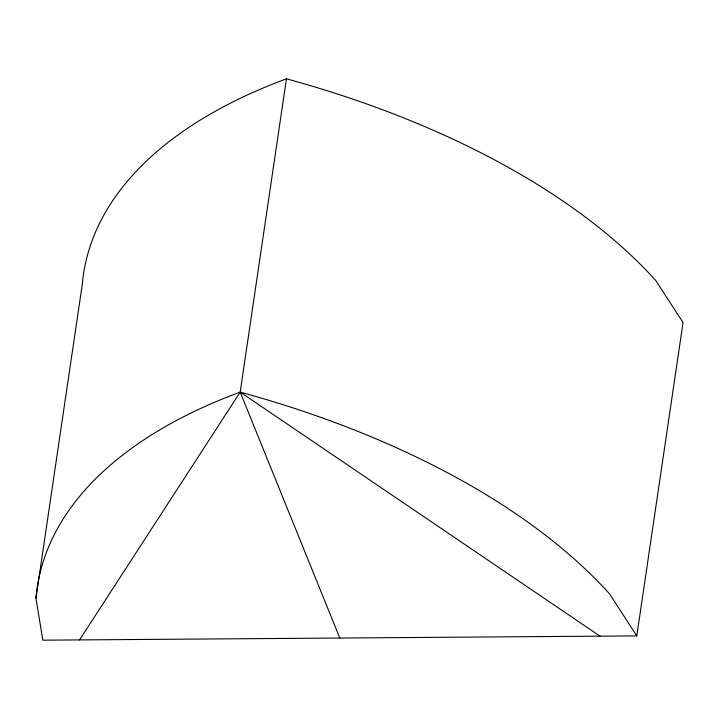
<?xml version="1.0" encoding="UTF-8"?>
<svg xmlns="http://www.w3.org/2000/svg" width="719" height="719" viewBox="0 0 719 719"><rect width="100%" height="100%" fill="white"/><g stroke="black" fill="none" stroke-linecap="round" stroke-linejoin="round"><path stroke-width="1.08" d="M35.95 598.163L82.209 284.877A635.56 326.39 8.4 0 1 286.45 78.82A635.56 326.39 8.4 0 1 655.944 280.734L683.05 322.606L636.791 635.893L42.816 640.18L35.95 598.163A635.56 326.39 8.4 0 1 240.182 392.107L286.45 78.82M79.584 639.91L240.182 392.107A635.56 326.39 8.4 0 1 609.676 594.02L636.791 635.893M600.023 636.153L240.182 392.107L339.799 638.032"/></g></svg>
